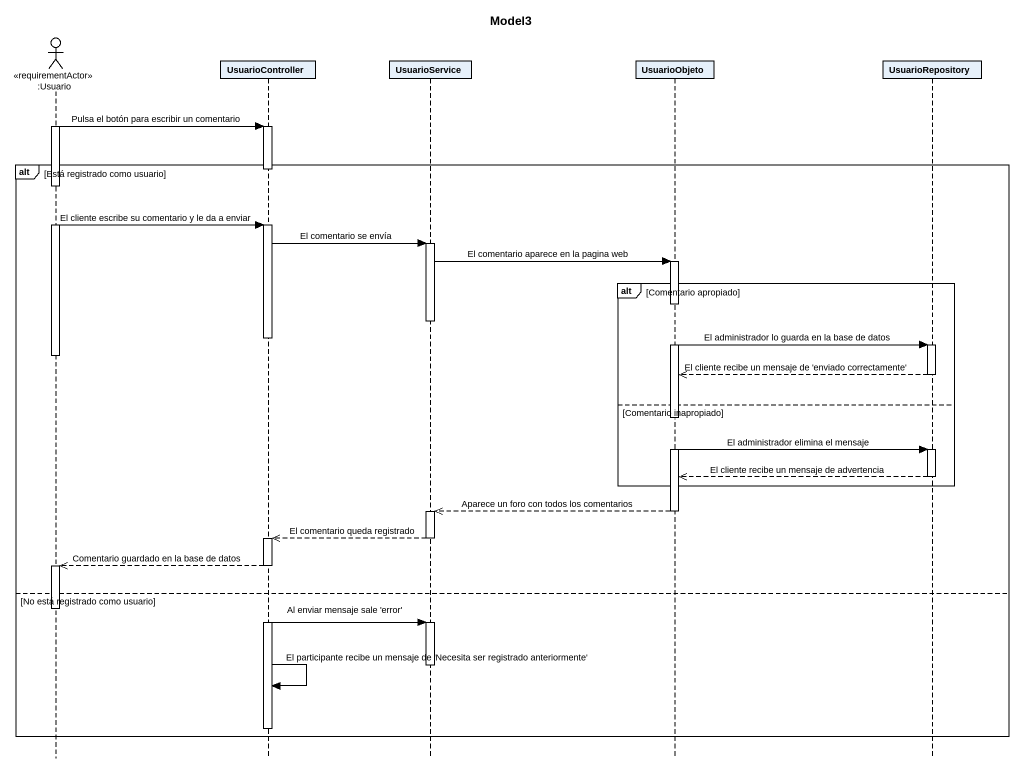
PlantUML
@startuml
title Model3
hide footbox
actor ":Usuario" as Usuario <<requirementActor>>
participant UsuarioController
participant UsuarioService
participant UsuarioObjeto
participant UsuarioRepository

activate Usuario
Usuario -> UsuarioController : Pulsa el botón para escribir un comentario
activate UsuarioController
alt Está registrado como usuario
  deactivate UsuarioController
  Usuario -> UsuarioController : El cliente escribe su comentario y le da a enviar
  activate UsuarioController
  UsuarioController -> UsuarioService : El comentario se envía
  activate UsuarioService
  UsuarioService -> UsuarioObjeto : El comentario aparece en la pagina web
  activate UsuarioObjeto
  alt Comentario apropiado
    deactivate UsuarioService
    deactivate UsuarioController
    UsuarioObjeto -> UsuarioRepository : El administrador lo guarda en la base de datos
    activate UsuarioRepository
    deactivate Usuario
    UsuarioRepository -->> UsuarioObjeto : El cliente recibe un mensaje de 'enviado correctamente'
    deactivate UsuarioRepository
  else Comentario inapropiado
    UsuarioObjeto -> UsuarioRepository : El administrador elimina el mensaje
    activate UsuarioRepository
    UsuarioRepository -->> UsuarioObjeto : El cliente recibe un mensaje de advertencia
    deactivate UsuarioRepository
  end
  UsuarioObjeto -->> UsuarioService : Aparece un foro con todos los comentarios
  deactivate UsuarioObjeto
  activate UsuarioService
  UsuarioService -->> UsuarioController : El comentario queda registrado
  deactivate UsuarioService
  activate UsuarioController
  UsuarioController -->> Usuario : Comentario guardado en la base de datos
  activate Usuario
else No está registrado como usuario
  deactivate Usuario
  UsuarioController -> UsuarioService : Al enviar mensaje sale 'error'
  activate UsuarioService
  deactivate UsuarioService
  UsuarioController -> UsuarioController : El participante recibe un mensaje de 'Necesita ser registrado anteriormente'
  deactivate UsuarioController
end
@enduml
